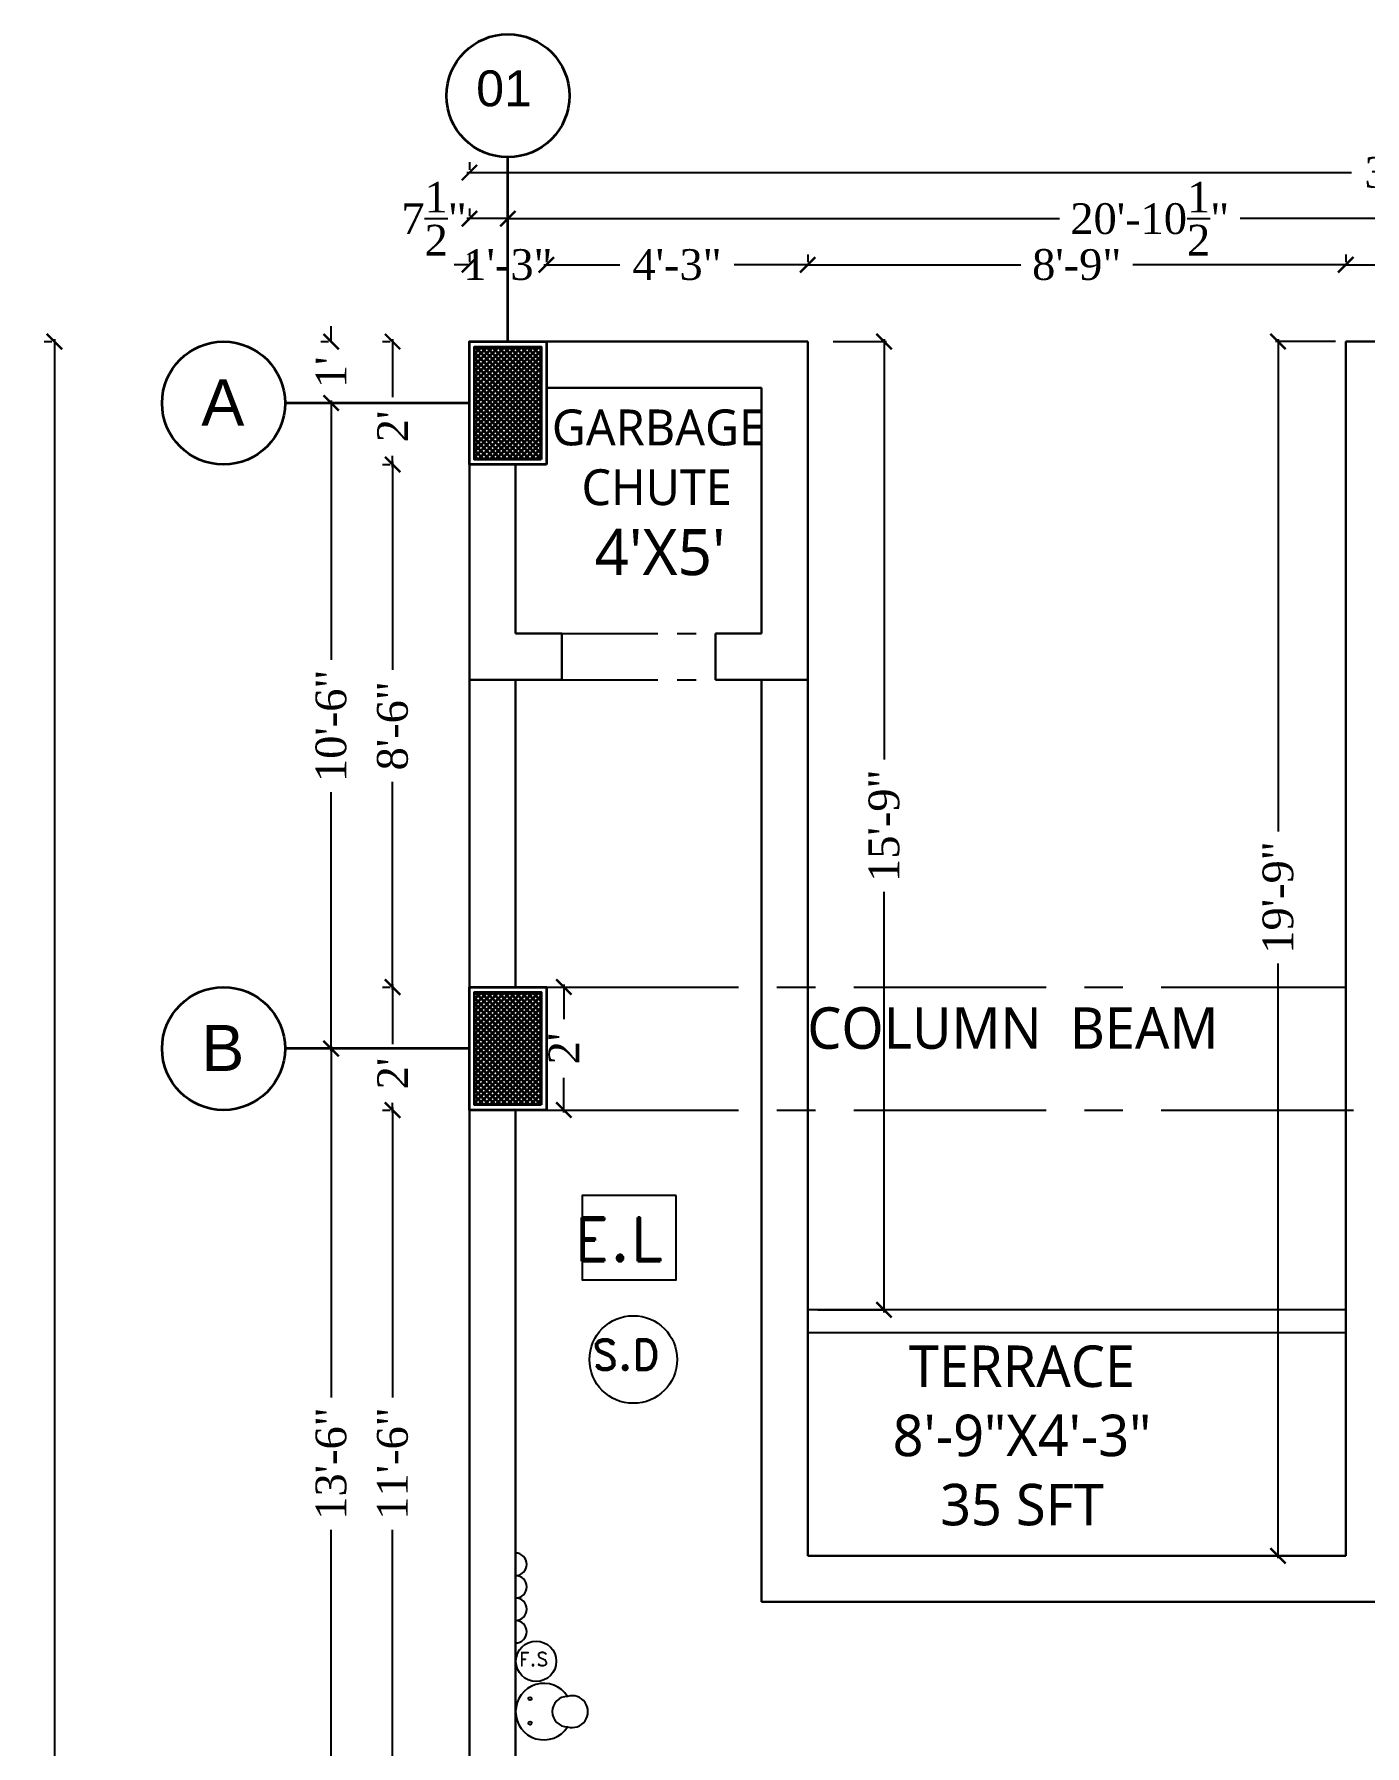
# Model space of a CAD drawing. Header units: inches. Extents: x 137014 to 144844, y -150241 to -148176.
# Drawn here: x 139589.9 to 139849.5, y -149718.4 to -149384.3 of the extents above; entities that cross this region are included whole.
import ezdxf

# ---------------------------------------------------------------- set-up
doc = ezdxf.new("R2010")
doc.units = ezdxf.units.IN
doc.header["$LTSCALE"] = 15
doc.header["$MEASUREMENT"] = 0
doc.header["$PDMODE"] = 2
doc.linetypes.add('CENTER', pattern=[2, 1.25, -0.25, 0.25, -0.25])
doc.linetypes.add('DASHEDX2', pattern=[1.5, 1, -0.5])
doc.layers.get('0').update_dxf_attribs({"linetype": 'CONTINUOUS'})
doc.layers.get('Defpoints').update_dxf_attribs({"linetype": 'CONTINUOUS'})
for name, color, linetype in [('COLUMN', 4, 'CONTINUOUS'), ('Column Hatch', 32, 'CONTINUOUS'), ('dimenion', 8, 'CONTINUOUS'), ('dooted', 7, 'DASHEDX2'), ('HATCH', 252, 'CONTINUOUS'), ('TEXT', 2, 'CONTINUOUS'), ('WINDOW', 140, 'CONTINUOUS')]:
    doc.layers.add(name, color=color, linetype=linetype)
doc.layers.add('tex2', color=2, linetype='CONTINUOUS', lineweight=0)
doc.layers.add('WALL', color=1, linetype='CONTINUOUS', lineweight=30)
doc.styles.add('arial', font='times.ttf')
doc.styles.get("Standard").update_dxf_attribs({"font": 'romand.shx', "height": 8})
doc.styles.add('times', font='times.ttf', dxfattribs={"height": 6})
doc.dimstyles.new('NAUMAN', dxfattribs={"dimtxt": 7, "dimasz": 3, "dimexe": 0.5, "dimexo": 2, "dimgap": 3, "dimtad": 0, "dimdec": 1, "dimzin": 0, "dimdsep": 46, "dimlunit": 4, "dimtxsty": 'times', "dimblk1": 'ARCHTICK', "dimblk2": 'ARCHTICK', "dimsah": 1, "dimcen": 0, "dimdle": 0.5, "dimclrd": 256, "dimclre": 256, "dimclrt": 2, "dimadec": 0, "dimazin": 0, "dimtfac": 1, "dimtdec": 1, "dimtix": 1, "dimtofl": 0, "dimtmove": 1, "dimatfit": 3, "dimldrblk": 'ARCHTICK', "dimfxl": 4, "dimtolj": 1, "dimtzin": 0, "dimarcsym": 0})

# ---------------------------------------------------------------- blocks, each defined once
blk = doc.blocks.new('_ARCHTICK')
at = {"color": 0, "linetype": 'ByBlock', "const_width": 0.15}
blk.add_lwpolyline([(-0.5, -0.5), (0.5, 0.5)], dxfattribs=at)
blk = doc.blocks.new('*D837')
at = {"layer": 'Defpoints', "color": 0, "ltscale": 5, "transparency": 16777216}
for p in [(139689.81, -149570.28), (139689.81, -149594.28), (139693.22, -149594.28)]:
    blk.add_point(p, dxfattribs=at)
at = {"layer": 'dimenion', "lineweight": -2, "ltscale": 5, "transparency": 16777216}
for p, q in [((139691.81, -149570.28), (139693.72, -149570.28)), ((139693.22, -149569.78), (139693.22, -149576.55)), ((139693.22, -149594.78), (139693.22, -149588.01)), ((139691.81, -149594.28), (139693.72, -149594.28))]:
    blk.add_line(p, q, dxfattribs=at)
at = {"layer": 'dimenion', "lineweight": -2, "ltscale": 5, "transparency": 16777216, "xscale": 3, "yscale": 3, "zscale": 3}
for p, rotation in [((139693.22, -149570.28), 90), ((139693.22, -149594.28), 270)]:
    blk.add_blockref('_ARCHTICK', p, dxfattribs=dict(at, rotation=rotation))
at = {"layer": 'dimenion', "color": 2, "ltscale": 5, "transparency": 16777216, "insert": (139693.22, -149582.28), "char_height": 6, "attachment_point": 5, "rotation": 90, "style": 'times'}
blk.add_mtext("\\A1;2'", dxfattribs=at)
blk = doc.blocks.new('*D838')
at = {"layer": 'Defpoints', "color": 0, "ltscale": 5, "transparency": 16777216}
for p in [(139743.81, -149444.28), (139740.81, -149633.28), (139755.71, -149633.28)]:
    blk.add_point(p, dxfattribs=at)
at = {"layer": 'HATCH', "lineweight": -2, "ltscale": 5, "transparency": 16777216}
for p, q in [((139745.81, -149444.28), (139756.21, -149444.28)), ((139755.71, -149443.78), (139755.71, -149525.87)), ((139755.71, -149633.78), (139755.71, -149551.7)), ((139742.81, -149633.28), (139756.21, -149633.28))]:
    blk.add_line(p, q, dxfattribs=at)
at = {"layer": 'HATCH', "lineweight": -2, "ltscale": 5, "transparency": 16777216, "xscale": 3, "yscale": 3, "zscale": 3}
for p, rotation in [((139755.71, -149444.28), 90), ((139755.71, -149633.28), 270)]:
    blk.add_blockref('_ARCHTICK', p, dxfattribs=dict(at, rotation=rotation))
at = {"layer": 'HATCH', "color": 2, "ltscale": 5, "transparency": 16777216, "insert": (139755.71, -149538.78), "char_height": 6, "attachment_point": 5, "rotation": 90, "style": 'times'}
blk.add_mtext('\\A1;15\'-9"', dxfattribs=at)
blk = doc.blocks.new('*D848')
at = {"layer": 'Defpoints', "color": 0, "ltscale": 5, "transparency": 16777216}
for p in [(139740.81, -149429.28), (139740.81, -149429.28), (139845.81, -149429.28)]:
    blk.add_point(p, dxfattribs=at)
at = {"layer": 'HATCH', "lineweight": -2, "ltscale": 5, "transparency": 16777216}
for p, q in [((139740.81, -149427.28), (139740.81, -149428.78)), ((139845.81, -149427.28), (139845.81, -149428.78)), ((139740.31, -149429.28), (139782.37, -149429.28)), ((139846.31, -149429.28), (139804.26, -149429.28))]:
    blk.add_line(p, q, dxfattribs=at)
at = {"layer": 'HATCH', "lineweight": -2, "ltscale": 5, "transparency": 16777216, "xscale": 3, "yscale": 3, "zscale": 3, "rotation": 180}
blk.add_blockref('_ARCHTICK', (139740.81, -149429.28), dxfattribs=at)
at = {"layer": 'HATCH', "lineweight": -2, "ltscale": 5, "transparency": 16777216, "xscale": 3, "yscale": 3, "zscale": 3}
blk.add_blockref('_ARCHTICK', (139845.81, -149429.28), dxfattribs=at)
at = {"layer": 'HATCH', "color": 2, "ltscale": 5, "transparency": 16777216, "insert": (139793.31, -149429.28), "char_height": 6, "attachment_point": 5, "style": 'times'}
blk.add_mtext('\\A1;8\'-9"', dxfattribs=at)
blk = doc.blocks.new('*D849')
at = {"layer": 'Defpoints', "color": 0, "ltscale": 5, "transparency": 16777216}
for p in [(139674.81, -149429.28), (139674.81, -149429.28), (139689.81, -149429.28)]:
    blk.add_point(p, dxfattribs=at)
at = {"layer": 'HATCH', "lineweight": -2, "ltscale": 5, "transparency": 16777216}
for p, q in [((139674.81, -149427.28), (139674.81, -149428.78)), ((139689.81, -149427.28), (139689.81, -149428.78)), ((139674.81, -149429.28), (139671.81, -149429.28)), ((139689.81, -149429.28), (139692.81, -149429.28))]:
    blk.add_line(p, q, dxfattribs=at)
at = {"layer": 'HATCH', "lineweight": -2, "ltscale": 5, "transparency": 16777216, "xscale": 3, "yscale": 3, "zscale": 3}
blk.add_blockref('_ARCHTICK', (139674.81, -149429.28), dxfattribs=at)
at = {"layer": 'HATCH', "lineweight": -2, "ltscale": 5, "transparency": 16777216, "xscale": 3, "yscale": 3, "zscale": 3, "rotation": 180}
blk.add_blockref('_ARCHTICK', (139689.81, -149429.28), dxfattribs=at)
at = {"layer": 'HATCH', "color": 2, "ltscale": 5, "transparency": 16777216, "insert": (139682.31, -149429.28), "char_height": 6, "attachment_point": 5, "style": 'times'}
blk.add_mtext('\\A1;1\'-3"', dxfattribs=at)
blk = doc.blocks.new('*D850')
at = {"layer": 'Defpoints', "color": 0, "ltscale": 5, "transparency": 16777216}
for p in [(139689.81, -149429.28), (139740.81, -149429.28), (139740.81, -149429.28)]:
    blk.add_point(p, dxfattribs=at)
at = {"layer": 'HATCH', "lineweight": -2, "ltscale": 5, "transparency": 16777216}
for p, q in [((139689.81, -149427.28), (139689.81, -149428.78)), ((139740.81, -149427.28), (139740.81, -149428.78)), ((139689.31, -149429.28), (139704.17, -149429.28)), ((139741.31, -149429.28), (139726.46, -149429.28))]:
    blk.add_line(p, q, dxfattribs=at)
at = {"layer": 'HATCH', "lineweight": -2, "ltscale": 5, "transparency": 16777216, "xscale": 3, "yscale": 3, "zscale": 3, "rotation": 180}
blk.add_blockref('_ARCHTICK', (139689.81, -149429.28), dxfattribs=at)
at = {"layer": 'HATCH', "lineweight": -2, "ltscale": 5, "transparency": 16777216, "xscale": 3, "yscale": 3, "zscale": 3}
blk.add_blockref('_ARCHTICK', (139740.81, -149429.28), dxfattribs=at)
at = {"layer": 'HATCH', "color": 2, "ltscale": 5, "transparency": 16777216, "insert": (139715.31, -149429.28), "char_height": 6, "attachment_point": 5, "style": 'times'}
blk.add_mtext('\\A1;4\'-3"', dxfattribs=at)
blk = doc.blocks.new('*D851')
at = {"layer": 'Defpoints', "color": 0, "ltscale": 5, "transparency": 16777216}
for p in [(139845.81, -149429.28), (139920.81, -149429.28), (139920.81, -149429.28)]:
    blk.add_point(p, dxfattribs=at)
at = {"layer": 'HATCH', "lineweight": -2, "ltscale": 5, "transparency": 16777216}
for p, q in [((139845.81, -149427.28), (139845.81, -149428.78)), ((139920.81, -149427.28), (139920.81, -149428.78)), ((139845.31, -149429.28), (139872.29, -149429.28)), ((139921.31, -149429.28), (139894.34, -149429.28))]:
    blk.add_line(p, q, dxfattribs=at)
at = {"layer": 'HATCH', "lineweight": -2, "ltscale": 5, "transparency": 16777216, "xscale": 3, "yscale": 3, "zscale": 3, "rotation": 180}
blk.add_blockref('_ARCHTICK', (139845.81, -149429.28), dxfattribs=at)
at = {"layer": 'HATCH', "lineweight": -2, "ltscale": 5, "transparency": 16777216, "xscale": 3, "yscale": 3, "zscale": 3}
blk.add_blockref('_ARCHTICK', (139920.81, -149429.28), dxfattribs=at)
at = {"layer": 'HATCH', "color": 2, "ltscale": 5, "transparency": 16777216, "insert": (139883.31, -149429.28), "char_height": 6, "attachment_point": 5, "style": 'times'}
blk.add_mtext('\\A1;6\'-3"', dxfattribs=at)
blk = doc.blocks.new('*D855')
at = {"layer": 'Defpoints', "color": 0, "ltscale": 5, "transparency": 16777216}
for p in [(139682.31, -149420.28), (139932.81, -149420.28), (139932.81, -149420.28)]:
    blk.add_point(p, dxfattribs=at)
at = {"layer": 'HATCH', "lineweight": -2, "ltscale": 5, "transparency": 16777216}
for p, q in [((139681.81, -149420.28), (139789.92, -149420.28)), ((139682.31, -149418.28), (139682.31, -149419.78)), ((139933.31, -149420.28), (139825.21, -149420.28)), ((139932.81, -149418.28), (139932.81, -149419.78))]:
    blk.add_line(p, q, dxfattribs=at)
at = {"layer": 'HATCH', "lineweight": -2, "ltscale": 5, "transparency": 16777216, "xscale": 3, "yscale": 3, "zscale": 3, "rotation": 180}
blk.add_blockref('_ARCHTICK', (139682.31, -149420.28), dxfattribs=at)
at = {"layer": 'HATCH', "lineweight": -2, "ltscale": 5, "transparency": 16777216, "xscale": 3, "yscale": 3, "zscale": 3}
blk.add_blockref('_ARCHTICK', (139932.81, -149420.28), dxfattribs=at)
at = {"layer": 'HATCH', "color": 2, "ltscale": 5, "transparency": 16777216, "insert": (139807.56, -149420.28), "char_height": 6, "attachment_point": 5, "style": 'times'}
blk.add_mtext('\\A1;20\'-10{\\H1.000000x;\\S1/2;}"', dxfattribs=at)
blk = doc.blocks.new('*D861')
at = {"layer": 'Defpoints', "color": 0, "ltscale": 5, "transparency": 16777216}
for p in [(139674.81, -149411.28), (140034.81, -149411.28), (140034.81, -149411.28)]:
    blk.add_point(p, dxfattribs=at)
at = {"layer": 'HATCH', "lineweight": -2, "ltscale": 5, "transparency": 16777216}
for p, q in [((139674.31, -149411.28), (139846.95, -149411.28)), ((139674.81, -149409.28), (139674.81, -149410.78)), ((140035.31, -149411.28), (139862.67, -149411.28)), ((140034.81, -149409.28), (140034.81, -149410.78))]:
    blk.add_line(p, q, dxfattribs=at)
at = {"layer": 'HATCH', "lineweight": -2, "ltscale": 5, "transparency": 16777216, "xscale": 3, "yscale": 3, "zscale": 3, "rotation": 180}
blk.add_blockref('_ARCHTICK', (139674.81, -149411.28), dxfattribs=at)
at = {"layer": 'HATCH', "lineweight": -2, "ltscale": 5, "transparency": 16777216, "xscale": 3, "yscale": 3, "zscale": 3}
blk.add_blockref('_ARCHTICK', (140034.81, -149411.28), dxfattribs=at)
at = {"layer": 'HATCH', "color": 2, "ltscale": 5, "transparency": 16777216, "insert": (139854.81, -149411.28), "char_height": 6, "attachment_point": 5, "style": 'times'}
blk.add_mtext("\\A1;30'", dxfattribs=at)
blk = doc.blocks.new('*D862')
at = {"layer": 'Defpoints', "color": 0, "ltscale": 5, "transparency": 16777216}
for p in [(139674.81, -149420.28), (139674.81, -149420.28), (139682.31, -149420.28)]:
    blk.add_point(p, dxfattribs=at)
at = {"layer": 'HATCH', "lineweight": -2, "ltscale": 5, "transparency": 16777216}
for p, q in [((139682.81, -149420.28), (139674.31, -149420.28)), ((139674.81, -149418.28), (139674.81, -149419.78)), ((139682.31, -149418.28), (139682.31, -149419.78))]:
    blk.add_line(p, q, dxfattribs=at)
at = {"layer": 'HATCH', "lineweight": -2, "ltscale": 5, "transparency": 16777216, "xscale": 3, "yscale": 3, "zscale": 3, "rotation": 180}
blk.add_blockref('_ARCHTICK', (139674.81, -149420.28), dxfattribs=at)
at = {"layer": 'HATCH', "lineweight": -2, "ltscale": 5, "transparency": 16777216, "xscale": 3, "yscale": 3, "zscale": 3}
blk.add_blockref('_ARCHTICK', (139682.31, -149420.28), dxfattribs=at)
at = {"layer": 'HATCH', "color": 2, "ltscale": 5, "transparency": 16777216, "insert": (139667.9, -149420.28), "char_height": 6, "attachment_point": 5, "style": 'times'}
blk.add_mtext('\\A1;7{\\H1.000000x;\\S1/2;}"', dxfattribs=at)
blk = doc.blocks.new('*D933')
at = {"layer": 'Defpoints', "color": 0, "ltscale": 5, "transparency": 16777216}
for p in [(139593.81, -149444.28), (139593.81, -150164.28), (139593.81, -150164.28)]:
    blk.add_point(p, dxfattribs=at)
at = {"layer": 'HATCH', "lineweight": -2, "ltscale": 5, "transparency": 16777216}
for p, q in [((139591.81, -149444.28), (139593.31, -149444.28)), ((139593.81, -149443.78), (139593.81, -149796.43)), ((139593.81, -150164.78), (139593.81, -149812.13)), ((139591.81, -150164.28), (139593.31, -150164.28))]:
    blk.add_line(p, q, dxfattribs=at)
at = {"layer": 'HATCH', "lineweight": -2, "ltscale": 5, "transparency": 16777216, "xscale": 3, "yscale": 3, "zscale": 3}
for p, rotation in [((139593.81, -149444.28), 90), ((139593.81, -150164.28), 270)]:
    blk.add_blockref('_ARCHTICK', p, dxfattribs=dict(at, rotation=rotation))
at = {"layer": 'HATCH', "color": 2, "ltscale": 5, "transparency": 16777216, "insert": (139593.81, -149804.28), "char_height": 6, "attachment_point": 5, "rotation": 90, "style": 'times'}
blk.add_mtext("\\A1;60'", dxfattribs=at)
blk = doc.blocks.new('*D981')
at = {"layer": 'Defpoints', "color": 0, "ltscale": 5, "transparency": 16777216}
for p in [(139647.81, -149444.28), (139647.81, -149444.28), (139647.81, -149456.28)]:
    blk.add_point(p, dxfattribs=at)
at = {"layer": 'HATCH', "lineweight": -2, "ltscale": 5, "transparency": 16777216}
for p, q in [((139647.81, -149444.28), (139647.81, -149441.28)), ((139645.81, -149444.28), (139647.31, -149444.28)), ((139645.81, -149456.28), (139647.31, -149456.28)), ((139647.81, -149456.28), (139647.81, -149459.28))]:
    blk.add_line(p, q, dxfattribs=at)
at = {"layer": 'HATCH', "lineweight": -2, "ltscale": 5, "transparency": 16777216, "xscale": 3, "yscale": 3, "zscale": 3}
for p, rotation in [((139647.81, -149444.28), 270), ((139647.81, -149456.28), 90)]:
    blk.add_blockref('_ARCHTICK', p, dxfattribs=dict(at, rotation=rotation))
at = {"layer": 'HATCH', "color": 2, "ltscale": 5, "transparency": 16777216, "insert": (139647.81, -149450.28), "char_height": 6, "attachment_point": 5, "rotation": 90, "style": 'times'}
blk.add_mtext("\\A1;1'", dxfattribs=at)
blk = doc.blocks.new('*D982')
at = {"layer": 'Defpoints', "color": 0, "ltscale": 5, "transparency": 16777216}
for p in [(139647.81, -149456.28), (139647.81, -149582.28), (139647.81, -149582.28)]:
    blk.add_point(p, dxfattribs=at)
at = {"layer": 'HATCH', "lineweight": -2, "ltscale": 5, "transparency": 16777216}
for p, q in [((139645.81, -149456.28), (139647.31, -149456.28)), ((139647.81, -149455.78), (139647.81, -149506.37)), ((139647.81, -149582.78), (139647.81, -149532.2)), ((139645.81, -149582.28), (139647.31, -149582.28))]:
    blk.add_line(p, q, dxfattribs=at)
at = {"layer": 'HATCH', "lineweight": -2, "ltscale": 5, "transparency": 16777216, "xscale": 3, "yscale": 3, "zscale": 3}
for p, rotation in [((139647.81, -149456.28), 90), ((139647.81, -149582.28), 270)]:
    blk.add_blockref('_ARCHTICK', p, dxfattribs=dict(at, rotation=rotation))
at = {"layer": 'HATCH', "color": 2, "ltscale": 5, "transparency": 16777216, "insert": (139647.81, -149519.28), "char_height": 6, "attachment_point": 5, "rotation": 90, "style": 'times'}
blk.add_mtext('\\A1;10\'-6"', dxfattribs=at)
blk = doc.blocks.new('*D983')
at = {"layer": 'Defpoints', "color": 0, "ltscale": 5, "transparency": 16777216}
for p in [(139647.81, -149582.28), (139647.81, -149744.28), (139647.81, -149744.28)]:
    blk.add_point(p, dxfattribs=at)
at = {"layer": 'HATCH', "lineweight": -2, "ltscale": 5, "transparency": 16777216}
for p, q in [((139647.81, -149581.78), (139647.81, -149650.37)), ((139645.81, -149582.28), (139647.31, -149582.28)), ((139647.81, -149744.78), (139647.81, -149676.2)), ((139645.81, -149744.28), (139647.31, -149744.28))]:
    blk.add_line(p, q, dxfattribs=at)
at = {"layer": 'HATCH', "lineweight": -2, "ltscale": 5, "transparency": 16777216, "xscale": 3, "yscale": 3, "zscale": 3}
for p, rotation in [((139647.81, -149582.28), 90), ((139647.81, -149744.28), 270)]:
    blk.add_blockref('_ARCHTICK', p, dxfattribs=dict(at, rotation=rotation))
at = {"layer": 'HATCH', "color": 2, "ltscale": 5, "transparency": 16777216, "insert": (139647.81, -149663.28), "char_height": 6, "attachment_point": 5, "rotation": 90, "style": 'times'}
blk.add_mtext('\\A1;13\'-6"', dxfattribs=at)
blk = doc.blocks.new('*D988')
at = {"layer": 'Defpoints', "color": 0, "ltscale": 5, "transparency": 16777216}
for p in [(139659.81, -149444.28), (139659.81, -149468.28), (139659.81, -149468.28)]:
    blk.add_point(p, dxfattribs=at)
at = {"layer": 'HATCH', "lineweight": -2, "ltscale": 5, "transparency": 16777216}
for p, q in [((139657.81, -149444.28), (139659.31, -149444.28)), ((139659.81, -149443.78), (139659.81, -149455.11)), ((139659.81, -149468.78), (139659.81, -149466.57)), ((139657.81, -149468.28), (139659.31, -149468.28))]:
    blk.add_line(p, q, dxfattribs=at)
at = {"layer": 'HATCH', "lineweight": -2, "ltscale": 5, "transparency": 16777216, "xscale": 3, "yscale": 3, "zscale": 3}
for p, rotation in [((139659.81, -149444.28), 90), ((139659.81, -149468.28), 270)]:
    blk.add_blockref('_ARCHTICK', p, dxfattribs=dict(at, rotation=rotation))
at = {"layer": 'HATCH', "color": 2, "ltscale": 5, "transparency": 16777216, "insert": (139659.81, -149460.84), "char_height": 6, "attachment_point": 5, "rotation": 90, "style": 'times'}
blk.add_mtext("\\A1;2'", dxfattribs=at)
blk = doc.blocks.new('*D989')
at = {"layer": 'Defpoints', "color": 0, "ltscale": 5, "transparency": 16777216}
for p in [(139659.81, -149468.28), (139659.81, -149570.28), (139659.81, -149570.28)]:
    blk.add_point(p, dxfattribs=at)
at = {"layer": 'HATCH', "lineweight": -2, "ltscale": 5, "transparency": 16777216}
for p, q in [((139659.81, -149467.78), (139659.81, -149508.33)), ((139657.81, -149468.28), (139659.31, -149468.28)), ((139659.81, -149570.78), (139659.81, -149530.23)), ((139657.81, -149570.28), (139659.31, -149570.28))]:
    blk.add_line(p, q, dxfattribs=at)
at = {"layer": 'HATCH', "lineweight": -2, "ltscale": 5, "transparency": 16777216, "xscale": 3, "yscale": 3, "zscale": 3}
for p, rotation in [((139659.81, -149468.28), 90), ((139659.81, -149570.28), 270)]:
    blk.add_blockref('_ARCHTICK', p, dxfattribs=dict(at, rotation=rotation))
at = {"layer": 'HATCH', "color": 2, "ltscale": 5, "transparency": 16777216, "insert": (139659.81, -149519.28), "char_height": 6, "attachment_point": 5, "rotation": 90, "style": 'times'}
blk.add_mtext('\\A1;8\'-6"', dxfattribs=at)
blk = doc.blocks.new('*D990')
at = {"layer": 'Defpoints', "color": 0, "ltscale": 5, "transparency": 16777216}
for p in [(139659.81, -149570.28), (139659.81, -149594.28), (139659.81, -149594.28)]:
    blk.add_point(p, dxfattribs=at)
at = {"layer": 'HATCH', "lineweight": -2, "ltscale": 5, "transparency": 16777216}
for p, q in [((139657.81, -149570.28), (139659.31, -149570.28)), ((139659.81, -149569.78), (139659.81, -149581.43)), ((139657.81, -149594.28), (139659.31, -149594.28)), ((139659.81, -149594.78), (139659.81, -149592.88))]:
    blk.add_line(p, q, dxfattribs=at)
at = {"layer": 'HATCH', "lineweight": -2, "ltscale": 5, "transparency": 16777216, "xscale": 3, "yscale": 3, "zscale": 3}
for p, rotation in [((139659.81, -149570.28), 90), ((139659.81, -149594.28), 270)]:
    blk.add_blockref('_ARCHTICK', p, dxfattribs=dict(at, rotation=rotation))
at = {"layer": 'HATCH', "color": 2, "ltscale": 5, "transparency": 16777216, "insert": (139659.81, -149587.16), "char_height": 6, "attachment_point": 5, "rotation": 90, "style": 'times'}
blk.add_mtext("\\A1;2'", dxfattribs=at)
blk = doc.blocks.new('*D991')
at = {"layer": 'Defpoints', "color": 0, "ltscale": 5, "transparency": 16777216}
for p in [(139659.81, -149594.28), (139659.81, -149732.28), (139659.81, -149732.28)]:
    blk.add_point(p, dxfattribs=at)
at = {"layer": 'HATCH', "lineweight": -2, "ltscale": 5, "transparency": 16777216}
for p, q in [((139657.81, -149594.28), (139659.31, -149594.28)), ((139659.81, -149593.78), (139659.81, -149650.37)), ((139659.81, -149732.78), (139659.81, -149676.2)), ((139657.81, -149732.28), (139659.31, -149732.28))]:
    blk.add_line(p, q, dxfattribs=at)
at = {"layer": 'HATCH', "lineweight": -2, "ltscale": 5, "transparency": 16777216, "xscale": 3, "yscale": 3, "zscale": 3}
for p, rotation in [((139659.81, -149594.28), 90), ((139659.81, -149732.28), 270)]:
    blk.add_blockref('_ARCHTICK', p, dxfattribs=dict(at, rotation=rotation))
at = {"layer": 'HATCH', "color": 2, "ltscale": 5, "transparency": 16777216, "insert": (139659.81, -149663.28), "char_height": 6, "attachment_point": 5, "rotation": 90, "style": 'times'}
blk.add_mtext('\\A1;11\'-6"', dxfattribs=at)
blk = doc.blocks.new('*D1017')
at = {"layer": 'Defpoints', "color": 0, "ltscale": 5, "transparency": 16777216}
for p in [(139845.81, -149444.28), (139832.59, -149681.28), (139845.81, -149681.28)]:
    blk.add_point(p, dxfattribs=at)
at = {"layer": 'HATCH', "lineweight": -2, "ltscale": 5, "transparency": 16777216}
for p, q in [((139843.81, -149444.28), (139832.09, -149444.28)), ((139832.59, -149443.78), (139832.59, -149539.88)), ((139832.59, -149681.78), (139832.59, -149565.7)), ((139843.81, -149681.28), (139832.09, -149681.28))]:
    blk.add_line(p, q, dxfattribs=at)
at = {"layer": 'HATCH', "lineweight": -2, "ltscale": 5, "transparency": 16777216, "xscale": 3, "yscale": 3, "zscale": 3}
for p, rotation in [((139832.59, -149444.28), 90), ((139832.59, -149681.28), 270)]:
    blk.add_blockref('_ARCHTICK', p, dxfattribs=dict(at, rotation=rotation))
at = {"layer": 'HATCH', "color": 2, "ltscale": 5, "transparency": 16777216, "insert": (139832.59, -149552.79), "char_height": 6, "attachment_point": 5, "rotation": 90, "style": 'times'}
blk.add_mtext('\\A1;19\'-9"', dxfattribs=at)

msp = doc.modelspace()

# ---------------------------------------------------------------- hatches: boundary and pattern name
at = {"layer": 'Column Hatch', "lineweight": 35}
h = msp.add_hatch(dxfattribs=at)
h.set_pattern_fill('ANSI37', color=256, scale=0.25)
h.set_pattern_definition([(45, (140022.8148, -149444.28335), (-0.561266, 0.561266), []), (135, (140022.8148, -149444.28335), (-0.561266, -0.561266), [])])
h.paths.add_polyline_path([(139688.81484, -149467.28335), (139675.81484, -149467.28335), (139675.81484, -149445.28335), (139688.81484, -149445.28335)])
h = msp.add_hatch(dxfattribs=at)
h.set_pattern_fill('ANSI37', color=256, scale=0.25)
h.set_pattern_definition([(45, (140022.8148, -149570.28335), (-0.561266, 0.561266), []), (135, (140022.8148, -149570.28335), (-0.561266, -0.561266), [])])
h.paths.add_polyline_path([(139688.81484, -149593.28335), (139675.81484, -149593.28335), (139675.81484, -149571.28335), (139688.81484, -149571.28335)])

# ---------------------------------------------------------------- linework, layer by layer
msp.add_line((139683.81484, -149680.76478), (139683.81484, -149698.30191))
at = {"ltscale": 0.22}
msp.add_lwpolyline([(139715.14807, -149610.93826), (139696.78881, -149610.93826), (139696.78881, -149627.43744), (139715.14807, -149627.43744)], close=True, dxfattribs=at)
for centre, radius in [((139706.78069, -149642.97494), 8.55115), ((139687.81409, -149701.87942), 3.93776), ((139686.64512, -149709.1735), 0.31799), ((139686.64512, -149713.94999), 0.31799)]:
    msp.add_circle(centre, radius, dxfattribs=at)
for centre in [(139683.81484, -149682.95693), (139683.81484, -149687.34121), (139683.81484, -149691.72549), (139683.81484, -149696.10977)]:
    msp.add_arc(centre, 2.19214, 270, 90)
for centre, radius, start, end in [((139689.32158, -149711.70874), 5.50674, 32.7653961, 327.2346039), ((139693.95216, -149711.70874), 2.98025, 90, 270), ((139694.82832, -149711.70874), 3.10637, 253.6173019, 106.3826981)]:
    msp.add_arc(centre, radius, start, end, dxfattribs=at)
at = {"layer": 'COLUMN', "lineweight": 35}
for p, q in [((139682.31484, -149444.28335), (139682.31484, -149408.28335)), ((139674.81484, -149456.28335), (139638.81484, -149456.28335)), ((139674.81484, -149582.28335), (139638.81484, -149582.28335))]:
    msp.add_line(p, q, dxfattribs=at)
for points in [[(139689.81484, -149468.28335), (139674.81484, -149468.28335), (139674.81484, -149444.28335), (139689.81484, -149444.28335)], [(139689.81484, -149594.28335), (139674.81484, -149594.28335), (139674.81484, -149570.28335), (139689.81484, -149570.28335)]]:
    msp.add_lwpolyline(points, close=True, dxfattribs=at)
for centre in [(139682.31484, -149396.28335), (139626.81484, -149456.28335), (139626.81484, -149582.28335)]:
    msp.add_circle(centre, 12, dxfattribs=at)
at = {"layer": 'Column Hatch', "lineweight": 35}
for points in [[(139688.81484, -149467.28335), (139675.81484, -149467.28335), (139675.81484, -149445.28335), (139688.81484, -149445.28335)], [(139688.81484, -149593.28335), (139675.81484, -149593.28335), (139675.81484, -149571.28335), (139688.81484, -149571.28335)]]:
    msp.add_lwpolyline(points, close=True, dxfattribs=at)
at = {"layer": 'dooted', "linetype": 'CENTER'}
for p, q in [((139692.81484, -149501.28335), (139722.81484, -149501.28335)), ((139692.81484, -149510.28335), (139722.81484, -149510.28335))]:
    msp.add_line(p, q, dxfattribs=at)
at = {"layer": 'dooted', "linetype": 'CENTER', "ltscale": 2}
for p, q in [((139689.81484, -149570.28335), (139845.81484, -149570.28335)), ((139689.81484, -149594.28335), (140025.81484, -149594.28335))]:
    msp.add_line(p, q, dxfattribs=at)
at = {"layer": 'WALL'}
for p, q in [((139740.81484, -149444.28335), (139689.81484, -149444.28335)), ((139740.81484, -149444.28335), (139740.81484, -149681.28335)), ((139920.81484, -149444.28335), (139845.81484, -149444.28335)), ((139845.81484, -149681.28335), (139845.81484, -149444.28335)), ((139731.81484, -149453.28335), (139689.81484, -149453.28335)), ((139731.81484, -149453.28335), (139731.81484, -149501.28335)), ((139674.81484, -149468.28335), (139674.81484, -149570.28335)), ((139683.81484, -149468.28335), (139683.81484, -149501.28335)), ((139692.81484, -149501.28335), (139683.81484, -149501.28335)), ((139692.81484, -149501.28335), (139692.81484, -149510.28335)), ((139731.81484, -149501.28335), (139722.81484, -149501.28335)), ((139722.81484, -149501.28335), (139722.81484, -149510.28335)), ((139692.81484, -149510.28335), (139674.81484, -149510.28335)), ((139683.81484, -149510.28335), (139683.81484, -149570.28335)), ((139740.81484, -149510.28335), (139722.81484, -149510.28335)), ((139731.81484, -149510.28335), (139731.81484, -149690.28335)), ((139674.81484, -149732.28335), (139674.81484, -149594.28335)), ((139683.81484, -149594.28335), (139683.81484, -149732.28335)), ((139740.81484, -149681.28335), (139845.81484, -149681.28335)), ((139731.81484, -149690.28335), (139854.81484, -149690.28335))]:
    msp.add_line(p, q, dxfattribs=at)
at = {"layer": 'WINDOW'}
for p, q in [((139845.81484, -149633.28335), (139740.81484, -149633.28335)), ((139845.81484, -149637.78335), (139740.81484, -149637.78335))]:
    msp.add_line(p, q, dxfattribs=at)

# ---------------------------------------------------------------- texts
at = {"ltscale": 0.22, "attachment_point": 3}
for s, insert, char_height, width in [('E.L', (139712.40251, -149615.27362), 8.517973, 26.2972052), ('S.D', (139711.92634, -149639.06536), 5.915259, 5.6025929)]:
    msp.add_mtext(s, dxfattribs=dict(at, insert=insert, char_height=char_height, width=width))
at = {"color": 13, "ltscale": 0.22, "insert": (139690.18364, -149700.07908), "char_height": 2.723948, "width": 2.5799671, "attachment_point": 3}
msp.add_mtext('F.S', dxfattribs=at)
at = {"layer": 'tex2', "attachment_point": 5, "style": 'arial'}
for s, insert, char_height in [('{\\fArial|b0|i0|c0|p34;01}', (139681.55418, -149394.89448), 7), ('{\\fArial|b0|i0|c0|p34;A}', (139626.68009, -149456.15863), 9), ('{\\fArial|b0|i0|c0|p34;B}', (139626.68009, -149582.15863), 9)]:
    msp.add_mtext(s, dxfattribs=dict(at, insert=insert, char_height=char_height))
at = {"layer": 'TEXT'}
for s, insert, char_height, width, attachment_point in [("\\pi22.81686;{\\fTrebuchet MS|b0|i0|c0|p34;\\H0.77778x;GARBAGE\\P\\pi28.60307;CHUTE\\H1.2857x;\\P\\pi31.15372;4'X5'}", (139668.06881, -149457.53358), 9, 85.61633, 1), ('\\A1;{\\fTrebuchet MS|b0|i0|c0|p34;COLUMN  BEAM}', (139780.85156, -149574.22546), 8.1, 118.1902113, 2), ('\\A1;{\\fTrebuchet MS|b0|i0|c0|p34;TERRACE\\P8\'-9"X4\'-3"\\P35 SFT}', (139782.62117, -149640.23961), 8.1, 118.1902113, 2)]:
    msp.add_mtext(s, dxfattribs=dict(at, insert=insert, char_height=char_height, width=width, attachment_point=attachment_point))

# ---------------------------------------------------------------- dimensions: what is measured, and where the dimension line sits
at = {"layer": 'dimenion', "ltscale": 5}
dim = msp.add_aligned_dim(p1=(139689.81484, -149570.28335), p2=(139689.81484, -149594.28335), distance=3.40248, dimstyle='NAUMAN', dxfattribs=at)
dim.commit()
dim.dimension.update_dxf_attribs({"geometry": '*D837', "text_midpoint": (139693.21731, -149582.28335)})
at = {"layer": 'HATCH', "ltscale": 5}
for base, p1, p2, picture, middle in [((140034.81484, -149411.28335), (139674.81484, -149411.28335), (140034.81484, -149411.28335), '*D861', (139854.81484, -149411.28335)), ((139674.81484, -149429.28335), (139689.81484, -149429.28335), (139674.81484, -149429.28335), '*D849', (139682.31484, -149429.28335)), ((139740.81484, -149429.28335), (139689.81484, -149429.28335), (139740.81484, -149429.28335), '*D850', (139715.31484, -149429.28335))]:
    dim = msp.add_linear_dim(base=base, p1=p1, p2=p2, dimstyle='NAUMAN', dxfattribs=at)
    dim.commit()
    dim.dimension.update_dxf_attribs({"geometry": picture, "text_midpoint": middle})
for base, p1, p2, angle, picture, middle, dimtype in [((139674.81484, -149420.28335), (139682.31484, -149420.28335), (139674.81484, -149420.28335), 180, '*D862', (139667.89808, -149420.28335), 161), ((139659.81484, -149468.28335), (139659.81484, -149444.28335), (139659.81484, -149468.28335), 90, '*D988', (139659.81484, -149460.84437), 160), ((139832.59249, -149681.28335), (139845.81484, -149444.28335), (139845.81484, -149681.28335), 90, '*D1017', (139832.59249, -149552.78853), 160), ((139659.81484, -149594.28335), (139659.81484, -149570.28335), (139659.81484, -149594.28335), 90, '*D990', (139659.81484, -149587.15516), 160)]:
    dim = msp.add_linear_dim(base=base, p1=p1, p2=p2, angle=angle, dimstyle='NAUMAN', dxfattribs=at)
    dim.commit()
    dim.dimension.update_dxf_attribs({"geometry": picture, "text_midpoint": middle, "dimtype": dimtype})
for p1, p2, picture, middle in [((139682.31484, -149420.28335), (139932.81484, -149420.28335), '*D855', (139807.56484, -149420.28335)), ((139845.81484, -149429.28335), (139920.81484, -149429.28335), '*D851', (139883.31484, -149429.28335))]:
    dim = msp.add_aligned_dim(p1=p1, p2=p2, distance=0, dimstyle='NAUMAN', dxfattribs=at)
    dim.commit()
    dim.dimension.update_dxf_attribs({"geometry": picture, "text_midpoint": middle})
for base, p1, p2, angle, picture, middle in [((139740.81484, -149429.28335), (139845.81484, -149429.28335), (139740.81484, -149429.28335), 180, '*D848', (139793.31484, -149429.28335)), ((139647.81484, -149444.28335), (139647.81484, -149456.28335), (139647.81484, -149444.28335), 90, '*D981', (139647.81484, -149450.28335)), ((139593.81484, -150164.28335), (139593.81484, -149444.28335), (139593.81484, -150164.28335), 90, '*D933', (139593.81484, -149804.28335)), ((139755.71102, -149633.28335), (139743.81484, -149444.28335), (139740.81484, -149633.28335), 90, '*D838', (139755.71102, -149538.78335)), ((139647.81484, -149582.28335), (139647.81484, -149456.28335), (139647.81484, -149582.28335), 90, '*D982', (139647.81484, -149519.28335)), ((139659.81484, -149570.28335), (139659.81484, -149468.28335), (139659.81484, -149570.28335), 90, '*D989', (139659.81484, -149519.28335)), ((139647.81484, -149744.28335), (139647.81484, -149582.28335), (139647.81484, -149744.28335), 90, '*D983', (139647.81484, -149663.28335)), ((139659.81484, -149732.28335), (139659.81484, -149594.28335), (139659.81484, -149732.28335), 90, '*D991', (139659.81484, -149663.28335))]:
    dim = msp.add_linear_dim(base=base, p1=p1, p2=p2, angle=angle, dimstyle='NAUMAN', dxfattribs=at)
    dim.commit()
    dim.dimension.update_dxf_attribs({"geometry": picture, "text_midpoint": middle})

doc.saveas('drawing.dxf')
